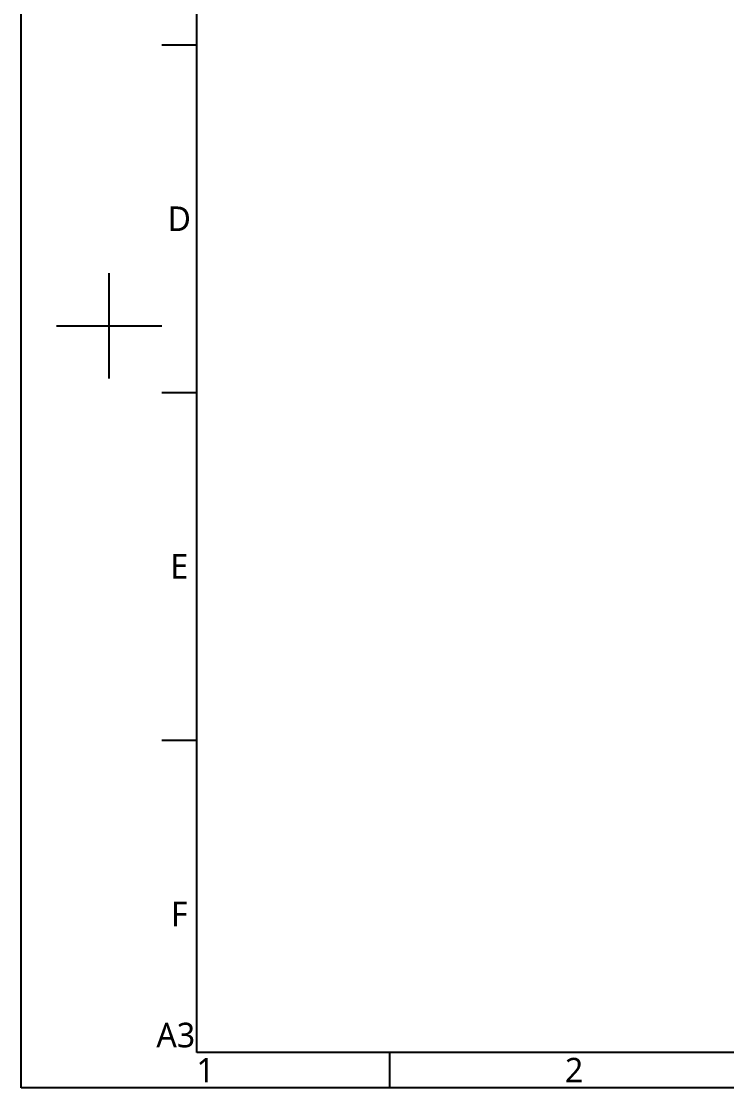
# Model space of a CAD drawing. Header units: millimetres. Extents: x 7426 to 8740, y 124 to 421.
# Drawn here: x 8319.6 to 8420.1, y 123.6 to 275.5 of the extents above; entities that cross this region are included whole.
import ezdxf
from ezdxf.enums import TextEntityAlignment as Align

# ---------------------------------------------------------------- set-up
doc = ezdxf.new("R2010")
doc.units = ezdxf.units.MM
doc.layers.add('模板', color=7, linetype='Continuous')
doc.styles.add('微软雅黑', font='msyh.ttc')

# ---------------------------------------------------------------- blocks, each defined once
blk = doc.blocks.new('图纸')
at = {"color": 2}
for p, q in [((6379.66, 836.42), (6403.66, 836.42)), ((6343.66, 608.42), (6343.66, 680.42)), ((6307.66, 644.42), (6379.66, 644.42)), ((6379.66, 598.82), (6403.66, 598.82)), ((6379.66, 361.22), (6403.66, 361.22)), ((6535.66, 123.62), (6535.66, 147.62))]:
    blk.add_line(p, q, dxfattribs=at)
for points in [[(6283.66, 123.62), (6283.66, 1549.22), (8299.66, 1549.22), (8299.66, 123.62)], [(6403.66, 147.62), (6403.66, 1525.22), (8275.66, 1525.22), (8275.66, 147.62)]]:
    blk.add_lwpolyline(points, close=True, dxfattribs=at)
at = {"color": 2, "style": '微软雅黑'}
for s, p in [('D', (6391.66, 717.62)), ('E', (6391.66, 480.02)), ('F', (6391.66, 242.42)), ('A3', (6389.26, 159.62)), ('1', (6409.66, 135.62)), ('2', (6661.66, 135.62))]:
    blk.add_text(s, height=16.8, dxfattribs=at).set_placement(p, align=Align.MIDDLE_CENTER)
blk.add_attdef('整机外形图', text='', height=19.2, dxfattribs=at).set_placement((7893.3, 256.65), align=Align.MIDDLE)
at = {"color": 7, "style": '微软雅黑'}
for tag, height, p in [('编号', 19.2, (8134.84, 252.67)), ('比例', 12, (7939.66, 171.62))]:
    blk.add_attdef(tag, text='', height=height, dxfattribs=at).set_placement(p, align=Align.MIDDLE)
at = {"style": '微软雅黑'}
for tag, p in [('当前页', (8047.3, 207.62)), ('总页数', (8192.77, 207.62))]:
    blk.add_attdef(tag, text='', height=12, dxfattribs=at).set_placement(p, align=Align.MIDDLE)

msp = doc.modelspace()

# ---------------------------------------------------------------- block references
at = {"layer": '模板', "xscale": 0.208333, "yscale": 0.208333, "zscale": 0.208333}
msp.add_blockref('图纸', (7010.5467, 97.868), dxfattribs=at)

doc.saveas('drawing.dxf')
